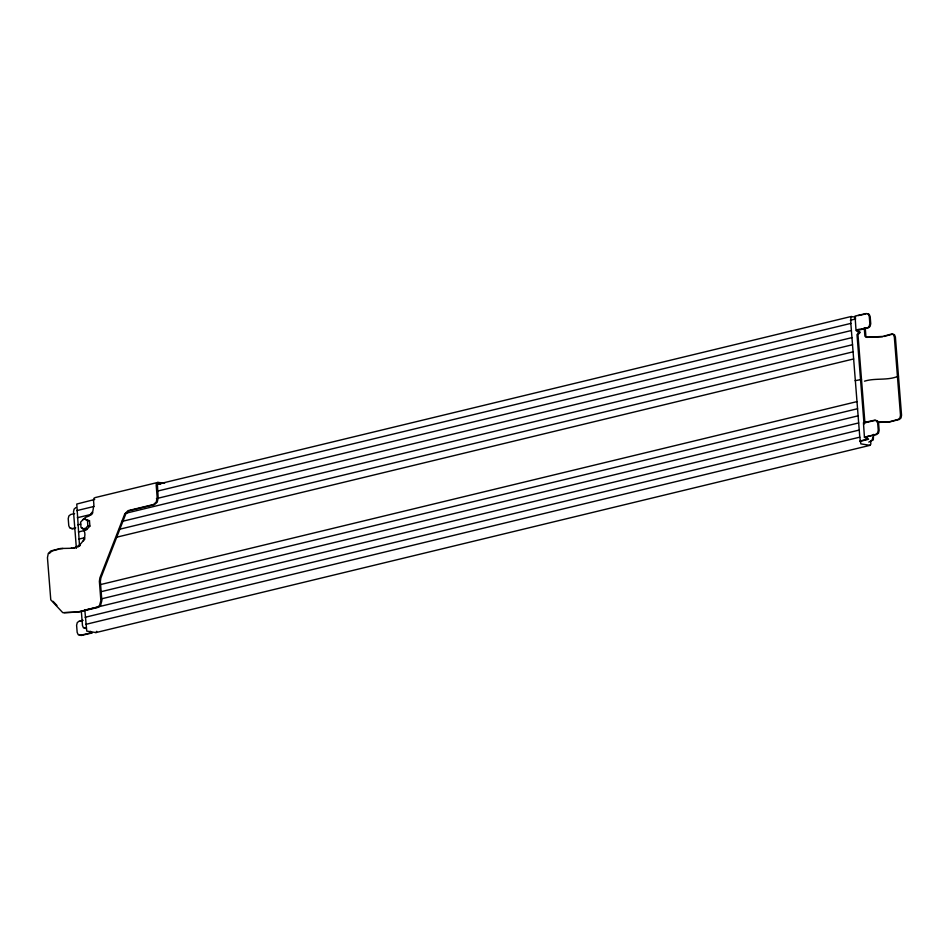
<?xml version="1.0" encoding="UTF-8"?>
<svg xmlns="http://www.w3.org/2000/svg" width="949" height="949" viewBox="0 0 949 949"><rect width="100%" height="100%" fill="white"/><g stroke="black" fill="none" stroke-linecap="round" stroke-linejoin="round"><path stroke-width="1.42" d="M83.82 518.7L87.45 520.538L87.866 525.876L84.651 529.364L81.021 527.525L80.594 522.187L83.82 518.7L89.479 520.764L89.894 526.102L86.679 529.589L84.651 529.364M872.855 437.121L872.285 439.826L870.494 441.321M96.762 631.275L95.896 632.58L86.774 631.121L84.793 609.851M864.041 424.156L856.994 334.57L858.881 332.494C850.233 327.832 867.564 330.299 869.213 326.278L869.842 323.585L869.284 316.48L868.264 314.143M864.432 437.228L875.702 434.405L877.611 432.934L878.24 430.241L877.683 423.135L876.651 420.798L874.575 420.193L863.448 422.72L864.432 437.228L867.267 439.15L859.865 441.107M79.538 546.185L76.774 504.038L94.686 499.482M157.309 491.143L850.838 323.395L850.873 316.8L855.713 316.895M156.431 498.605L851.395 330.501L850.838 323.395M125.339 513.373L851.953 337.619L851.395 330.501M121.579 521.523L852.522 344.724L851.953 337.619M119.266 529.328L853.08 351.83L852.522 344.724M116.952 537.134L853.637 358.947L853.08 351.83M100.155 584.667L856.994 401.605L853.637 358.947M100.724 591.785L857.552 408.711L856.994 401.605M101.282 598.89L858.11 415.828L857.552 408.711M84.568 610.171L858.667 422.934L858.11 415.828M85.137 617.289L859.236 430.051L858.667 422.934M85.695 624.395L859.794 437.157L859.236 430.051M83.393 540.966L84.947 538.807M91.08 514.927L92.883 512.662M49.301 553.492L51.875 551.049L58.636 549.21M82.824 519.838L85.481 517.359L89.194 515.959L92.8 511.404L93.904 505.022L93.512 500.182L93.939 498.237L95.268 497.561L157.937 482.4L164.64 483.148M75.873 507.573L74.117 509.091L73.512 511.76L76.383 548.225M77.794 547.075L80.262 545.295M864.717 422.839L875.476 420.324L877.552 420.929L878.584 423.266L879.142 430.372L878.513 433.064L876.603 434.535L866.342 436.765L868.584 439.245L859.652 441.51M95.896 632.58L869.996 445.342L870.862 444.037L870.66 441.368M157.937 482.4L156.609 483.077L156.182 485.022L157.19 497.822L156.229 502.104L153.43 504.524L128.008 510.669L124.746 513.943L99.87 577.917L99.372 581.346L100.879 600.563L99.503 605.581L97.118 607.265L77.628 611.986L64.046 612.734M883.863 336.504L892.689 334.119L894.48 334.689L895.393 337.014L901.55 415.223L901.04 417.928L899.403 419.434L889.201 422.068L878.359 422.412M157.985 484.168L851.514 316.42M850.351 320.24L855.737 318.935M76.739 510.633L94.01 506.458M77.296 517.739L91.685 514.263M77.854 524.856L80.736 524.156M78.423 531.962L85.612 530.23M78.981 539.079L84.734 537.68M73.583 548.095L76.395 547.419M855.132 380.668L861.502 379.481M864.492 381.178C875.607 377.714 887.635 380.893 898.478 376.112M868.786 442.08L873.27 439.933L873.614 434.393M858.11 315.614L865.808 313.941M74.603 513.623L70.76 514.465L68.874 515.959L68.221 518.629L68.779 525.734L69.823 528.035L71.875 528.676L75.718 527.846M75.339 528.261L72.776 528.807L70.724 528.166M83.002 620.278L79.147 621.109L77.26 622.615L76.608 625.284L77.166 632.39L78.221 634.691L80.274 635.332L91.033 632.817L89.135 631.536M80.048 621.239L82.622 620.693M59.989 548.854L62.966 548.475M867.588 337.31L882.487 336.741M71.187 548.154C80.357 548.344 89.787 535.307 82.053 527.976M877.445 422.163L889.51 421.736L898.335 419.351L899.972 417.845L900.482 415.14L894.326 336.919L893.412 334.606L891.621 334.024L882.795 336.409L866.069 337.334L864.907 336.16L864.231 327.63M72.171 548.261L60.392 548.498L50.89 550.942L48.304 553.386L47.45 557.68L50.771 599.815L62.753 612.651L78.625 612.093L98.103 607.384L100.499 605.687L101.863 600.67L100.357 581.464L100.855 578.024L125.731 514.061L129.005 510.787L154.414 504.643L157.226 502.211L158.175 497.928L157.404 484.192L160.737 484.12M869.996 445.342L860.873 443.883L859.794 437.157M87.45 520.538L89.479 520.764M87.866 525.876L89.894 526.102M79.123 634.822L81.175 635.462L92.302 632.936L90.463 631.31M84.449 627.93L86.371 628.558M85.386 628.44L83.453 627.823L82.468 625.521L81.317 610.942M867.066 337.441L865.891 336.266L865.227 327.737M84.259 528.368L86.679 529.589M53.061 601.322L56.94 605.486M864.919 422.827L857.979 334.689L860.28 332.328L857.445 330.406L868.205 327.891L870.114 326.409L870.743 323.716L870.186 316.61L869.165 314.273L866.188 313.538L855.049 316.064L856.034 330.572"/></g></svg>
